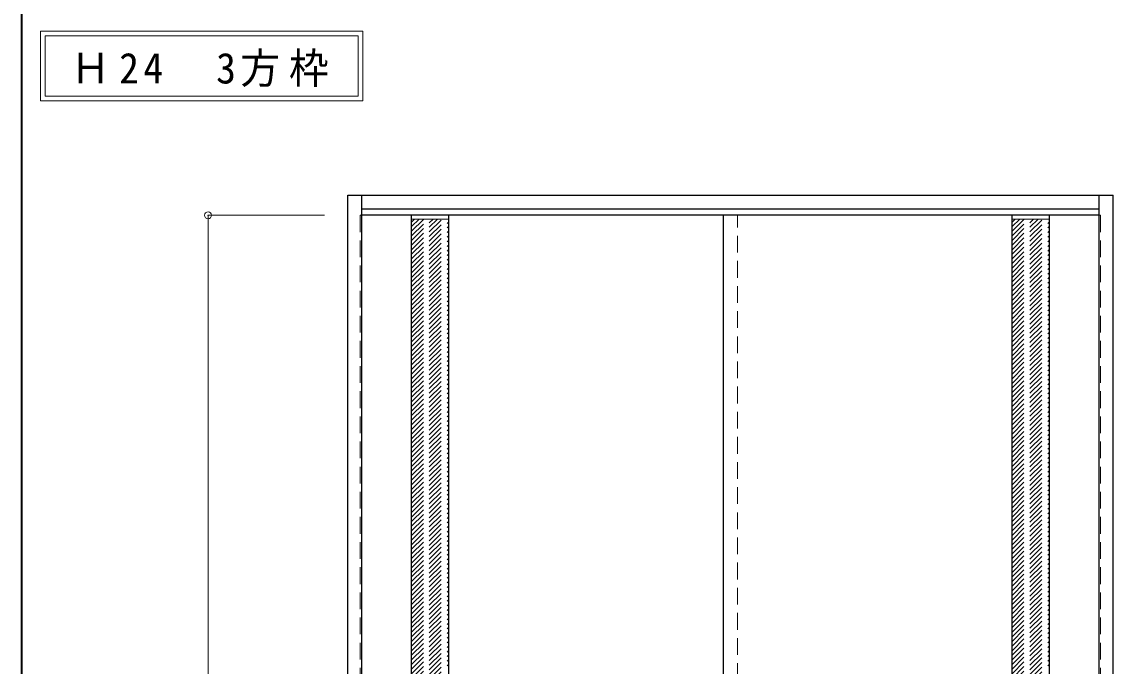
# Model space of a CAD drawing. Units: millimetres, scale not verified. Extents: x -6000 to 5700, y -4307 to 4260.
# Drawn here: x -2695 to -351, y -1419 to -36 of the extents above; entities that cross this region are included whole.
import ezdxf

# ---------------------------------------------------------------- set-up
doc = ezdxf.new("R2010")
doc.units = ezdxf.units.MM
doc.header["$LTSCALE"] = 30
doc.header["$PDMODE"] = 32
doc.header["$PDSIZE"] = 15
doc.linetypes.add('DASHED1', pattern=[1.8, 1.2, -0.6])
for name, color, linetype, lineweight in [('0-2_扉', 4, 'DASHED1', 9), ('0-3_仕上げ', 7, 'Continuous', 18), ('0-4_枠', 3, 'Continuous', 25), ('0-A_文字', 7, 'Continuous', 18), ('0-B_寸法', 4, 'Continuous', 9), ('0-C_ハッチ', 4, 'DASHED1', 9), ('F-1_枠', 6, 'Continuous', 40)]:
    doc.layers.add(name, color=color, linetype=linetype, lineweight=lineweight)
doc.styles.add('ＭＳ ゴシック', font='')
doc.styles.get('ＭＳ ゴシック').set_extended_font_data('MS Gothic')

msp = doc.modelspace()

# ---------------------------------------------------------------- linework, layer by layer
at = {"layer": '0-2_扉'}
for p, q in [((-1965, -451), (-1968, -451)), ((-1158, -2799), (-1158, -451)), ((-381, -451), (-378, -451))]:
    msp.add_line(p, q, dxfattribs=at)
at = {"layer": '0-2_扉', "color": 3, "linetype": 'Continuous', "lineweight": 25}
for p, q in [((-381, -451), (-1965, -451)), ((-1188, -2799), (-1188, -451))]:
    msp.add_line(p, q, dxfattribs=at)
at = {"layer": '0-2_扉'}
for points in [[(-1968, -451), (-1968, -2799), (-1965, -2799)], [(-378, -451), (-378, -2799), (-381, -2799)]]:
    msp.add_lwpolyline(points, dxfattribs=at)
at = {"layer": '0-3_仕上げ', "color": 3, "lineweight": 25}
for p, q in [((-1858, -2799), (-1858, -451)), ((-1778, -2799), (-1778, -451)), ((-568, -2799), (-568, -451)), ((-488, -2799), (-488, -451))]:
    msp.add_line(p, q, dxfattribs=at)
at = {"layer": '0-3_仕上げ'}
for p, q in [((-1778, -459), (-1858, -459)), ((-568, -459), (-488, -459))]:
    msp.add_line(p, q, dxfattribs=at)
at = {"layer": '0-4_枠'}
for p, q in [((-1995, -407.5), (-351, -407.5)), ((-1995, -2807.5), (-1995, -407.5)), ((-1965, -2807.5), (-1965, -407.5)), ((-381, -2798.46), (-381, -407.5)), ((-351, -2807.5), (-351, -407.5)), ((-1965, -437.5), (-381, -437.5))]:
    msp.add_line(p, q, dxfattribs=at)
at = {"layer": '0-A_文字'}
for p, q in [((-2655, -55.5), (-2655, -205.5)), ((-2645, -65.5), (-2645, -195.5)), ((-2645, -65.5), (-1972.38, -65.5)), ((-1972.38, -65.5), (-1972.38, -195.5)), ((-2655, -205.5), (-1962.38, -205.5)), ((-2645, -195.5), (-1972.38, -195.5))]:
    msp.add_line(p, q, dxfattribs=at)
msp.add_lwpolyline([(-2655, -55.5), (-1962.38, -55.5), (-1962.38, -205.5)], dxfattribs=at)
at = {"layer": '0-B_寸法'}
for q in [(-2295, -2799), (-2045, -451)]:
    msp.add_line((-2295, -451), q, dxfattribs=at)
at = {"layer": '0-B_寸法', "color": 7}
msp.add_point((-2295, -451), dxfattribs=at)
at = {"layer": '0-C_ハッチ'}
for p, q in [((-1858, -534.83), (-1782.17, -459)), ((-1858, -524.93), (-1792.07, -459)), ((-1858, -515.03), (-1801.97, -459)), ((-1858, -505.13), (-1811.87, -459)), ((-1858, -495.23), (-1821.77, -459)), ((-1858, -485.33), (-1831.67, -459)), ((-1858, -475.43), (-1841.57, -459)), ((-1858, -465.53), (-1851.47, -459)), ((-1858, -544.73), (-1778, -464.73)), ((-568, -534.83), (-492.17, -459)), ((-568, -524.93), (-502.07, -459)), ((-568, -515.03), (-511.97, -459)), ((-568, -505.13), (-521.87, -459)), ((-568, -495.23), (-531.77, -459)), ((-568, -485.33), (-541.67, -459)), ((-568, -475.43), (-551.57, -459)), ((-568, -465.53), (-561.47, -459)), ((-568, -544.73), (-488, -464.73)), ((-1858, -554.63), (-1778, -474.63)), ((-1858, -564.52), (-1778, -484.52)), ((-568, -554.63), (-488, -474.63)), ((-568, -564.52), (-488, -484.52)), ((-1858, -574.42), (-1778, -494.42)), ((-1858, -584.32), (-1778, -504.32)), ((-1858, -594.22), (-1778, -514.22)), ((-568, -574.42), (-488, -494.42)), ((-568, -584.32), (-488, -504.32)), ((-568, -594.22), (-488, -514.22)), ((-1858, -604.12), (-1778, -524.12)), ((-1858, -614.02), (-1778, -534.02)), ((-568, -604.12), (-488, -524.12)), ((-568, -614.02), (-488, -534.02)), ((-1858, -623.92), (-1778, -543.92)), ((-1858, -633.82), (-1778, -553.82)), ((-568, -623.92), (-488, -543.92)), ((-568, -633.82), (-488, -553.82)), ((-1858, -643.72), (-1778, -563.72)), ((-1858, -653.62), (-1778, -573.62)), ((-1858, -663.52), (-1778, -583.52)), ((-568, -643.72), (-488, -563.72)), ((-568, -653.62), (-488, -573.62)), ((-568, -663.52), (-488, -583.52)), ((-1858, -673.42), (-1778, -593.42)), ((-1858, -683.32), (-1778, -603.32)), ((-568, -673.42), (-488, -593.42)), ((-568, -683.32), (-488, -603.32)), ((-1858, -693.22), (-1778, -613.22)), ((-1858, -703.12), (-1778, -623.12)), ((-568, -693.22), (-488, -613.22)), ((-568, -703.12), (-488, -623.12)), ((-1858, -713.02), (-1778, -633.02)), ((-1858, -722.92), (-1778, -642.92)), ((-1858, -732.82), (-1778, -652.82)), ((-568, -713.02), (-488, -633.02)), ((-568, -722.92), (-488, -642.92)), ((-568, -732.82), (-488, -652.82)), ((-1858, -742.72), (-1778, -662.72)), ((-1858, -752.62), (-1778, -672.62)), ((-568, -742.72), (-488, -662.72)), ((-568, -752.62), (-488, -672.62)), ((-1858, -762.51), (-1778, -682.51)), ((-1858, -772.41), (-1778, -692.41)), ((-1858, -782.31), (-1778, -702.31)), ((-568, -762.51), (-488, -682.51)), ((-568, -772.41), (-488, -692.41)), ((-568, -782.31), (-488, -702.31)), ((-1858, -792.21), (-1778, -712.21)), ((-1858, -802.11), (-1778, -722.11)), ((-568, -792.21), (-488, -712.21)), ((-568, -802.11), (-488, -722.11)), ((-1858, -812.01), (-1778, -732.01)), ((-1858, -821.91), (-1778, -741.91)), ((-568, -812.01), (-488, -732.01)), ((-568, -821.91), (-488, -741.91)), ((-1858, -831.81), (-1778, -751.81)), ((-1858, -841.71), (-1778, -761.71)), ((-1858, -851.61), (-1778, -771.61)), ((-568, -831.81), (-488, -751.81)), ((-568, -841.71), (-488, -761.71)), ((-568, -851.61), (-488, -771.61)), ((-1858, -861.51), (-1778, -781.51)), ((-1858, -871.41), (-1778, -791.41)), ((-568, -861.51), (-488, -781.51)), ((-568, -871.41), (-488, -791.41)), ((-1858, -881.31), (-1778, -801.31)), ((-1858, -891.21), (-1778, -811.21)), ((-568, -881.31), (-488, -801.31)), ((-568, -891.21), (-488, -811.21)), ((-1858, -901.11), (-1778, -821.11)), ((-1858, -911.01), (-1778, -831.01)), ((-1858, -920.91), (-1778, -840.91)), ((-568, -901.11), (-488, -821.11)), ((-568, -911.01), (-488, -831.01)), ((-568, -920.91), (-488, -840.91)), ((-1858, -930.81), (-1778, -850.81)), ((-1858, -940.71), (-1778, -860.71)), ((-568, -930.81), (-488, -850.81)), ((-568, -940.71), (-488, -860.71)), ((-1858, -950.61), (-1778, -870.61)), ((-1858, -960.5), (-1778, -880.5)), ((-1858, -970.4), (-1778, -890.4)), ((-568, -950.61), (-488, -870.61)), ((-568, -960.5), (-488, -880.5)), ((-568, -970.4), (-488, -890.4)), ((-1858, -980.3), (-1778, -900.3)), ((-1858, -990.2), (-1778, -910.2)), ((-568, -980.3), (-488, -900.3)), ((-568, -990.2), (-488, -910.2)), ((-1858, -1000.1), (-1778, -920.1)), ((-1858, -1010), (-1778, -930)), ((-568, -1000.1), (-488, -920.1)), ((-568, -1010), (-488, -930)), ((-1858, -1019.9), (-1778, -939.9)), ((-1858, -1029.8), (-1778, -949.8)), ((-1858, -1039.7), (-1778, -959.7)), ((-568, -1019.9), (-488, -939.9)), ((-568, -1029.8), (-488, -949.8)), ((-568, -1039.7), (-488, -959.7)), ((-1858, -1049.6), (-1778, -969.6)), ((-1858, -1059.5), (-1778, -979.5)), ((-568, -1049.6), (-488, -969.6)), ((-568, -1059.5), (-488, -979.5)), ((-1858, -1069.4), (-1778, -989.4)), ((-1858, -1079.3), (-1778, -999.3)), ((-568, -1069.4), (-488, -989.4)), ((-568, -1079.3), (-488, -999.3)), ((-1858, -1089.2), (-1778, -1009.2)), ((-1858, -1099.1), (-1778, -1019.1)), ((-1858, -1109), (-1778, -1029)), ((-568, -1089.2), (-488, -1009.2)), ((-568, -1099.1), (-488, -1019.1)), ((-568, -1109), (-488, -1029)), ((-1858, -1118.9), (-1778, -1038.9)), ((-1858, -1128.8), (-1778, -1048.8)), ((-568, -1118.9), (-488, -1038.9)), ((-568, -1128.8), (-488, -1048.8)), ((-1858, -1138.7), (-1778, -1058.7)), ((-1858, -1148.59), (-1778, -1068.59)), ((-568, -1138.7), (-488, -1058.7)), ((-568, -1148.59), (-488, -1068.59)), ((-1858, -1158.49), (-1778, -1078.49)), ((-1858, -1168.39), (-1778, -1088.39)), ((-1858, -1178.29), (-1778, -1098.29)), ((-568, -1158.49), (-488, -1078.49)), ((-568, -1168.39), (-488, -1088.39)), ((-568, -1178.29), (-488, -1098.29)), ((-1858, -1188.19), (-1778, -1108.19)), ((-1858, -1198.09), (-1778, -1118.09)), ((-568, -1188.19), (-488, -1108.19)), ((-568, -1198.09), (-488, -1118.09)), ((-1858, -1207.99), (-1778, -1127.99)), ((-1858, -1217.89), (-1778, -1137.89)), ((-1858, -1227.79), (-1778, -1147.79)), ((-568, -1207.99), (-488, -1127.99)), ((-568, -1217.89), (-488, -1137.89)), ((-568, -1227.79), (-488, -1147.79)), ((-1858, -1237.69), (-1778, -1157.69)), ((-1858, -1247.59), (-1778, -1167.59)), ((-568, -1237.69), (-488, -1157.69)), ((-568, -1247.59), (-488, -1167.59)), ((-1858, -1257.49), (-1778, -1177.49)), ((-1858, -1267.39), (-1778, -1187.39)), ((-568, -1257.49), (-488, -1177.49)), ((-568, -1267.39), (-488, -1187.39)), ((-1858, -1277.29), (-1778, -1197.29)), ((-1858, -1287.19), (-1778, -1207.19)), ((-1858, -1297.09), (-1778, -1217.09)), ((-568, -1277.29), (-488, -1197.29)), ((-568, -1287.19), (-488, -1207.19)), ((-568, -1297.09), (-488, -1217.09)), ((-1858, -1306.99), (-1778, -1226.99)), ((-1858, -1316.89), (-1778, -1236.89)), ((-568, -1306.99), (-488, -1226.99)), ((-568, -1316.89), (-488, -1236.89)), ((-1858, -1326.79), (-1778, -1246.79)), ((-1858, -1336.69), (-1778, -1256.69)), ((-568, -1326.79), (-488, -1246.79)), ((-568, -1336.69), (-488, -1256.69)), ((-1858, -1346.58), (-1778, -1266.58)), ((-1858, -1356.48), (-1778, -1276.48)), ((-1858, -1366.38), (-1778, -1286.38)), ((-568, -1346.58), (-488, -1266.58)), ((-568, -1356.48), (-488, -1276.48)), ((-568, -1366.38), (-488, -1286.38)), ((-1858, -1376.28), (-1778, -1296.28)), ((-1858, -1386.18), (-1778, -1306.18)), ((-568, -1376.28), (-488, -1296.28)), ((-568, -1386.18), (-488, -1306.18)), ((-1858, -1396.08), (-1778, -1316.08)), ((-1858, -1405.98), (-1778, -1325.98)), ((-1858, -1415.88), (-1778, -1335.88)), ((-568, -1396.08), (-488, -1316.08)), ((-568, -1405.98), (-488, -1325.98)), ((-568, -1415.88), (-488, -1335.88)), ((-1858, -1425.78), (-1778, -1345.78)), ((-1858, -1435.68), (-1778, -1355.68)), ((-568, -1425.78), (-488, -1345.78)), ((-568, -1435.68), (-488, -1355.68)), ((-1858, -1445.58), (-1778, -1365.58)), ((-1858, -1455.48), (-1778, -1375.48)), ((-568, -1445.58), (-488, -1365.58)), ((-568, -1455.48), (-488, -1375.48)), ((-1858, -1465.38), (-1778, -1385.38)), ((-1858, -1475.28), (-1778, -1395.28)), ((-1858, -1485.18), (-1778, -1405.18)), ((-568, -1465.38), (-488, -1385.38)), ((-568, -1475.28), (-488, -1395.28)), ((-568, -1485.18), (-488, -1405.18)), ((-1858, -1495.08), (-1778, -1415.08)), ((-568, -1495.08), (-488, -1415.08))]:
    msp.add_line(p, q, dxfattribs=at)
at = {"layer": 'F-1_枠'}
msp.add_line((-2695, -3790), (-2695, 4175), dxfattribs=at)

# ---------------------------------------------------------------- texts
at = {"layer": '0-A_文字', "insert": (-2590.34, -175.5), "char_height": 65.98, "attachment_point": 7, "style": 'ＭＳ ゴシック'}
msp.add_mtext('\\T1.22;\\W0.95;Ｈ24\u30003方枠', dxfattribs=at)

doc.saveas('drawing.dxf')
